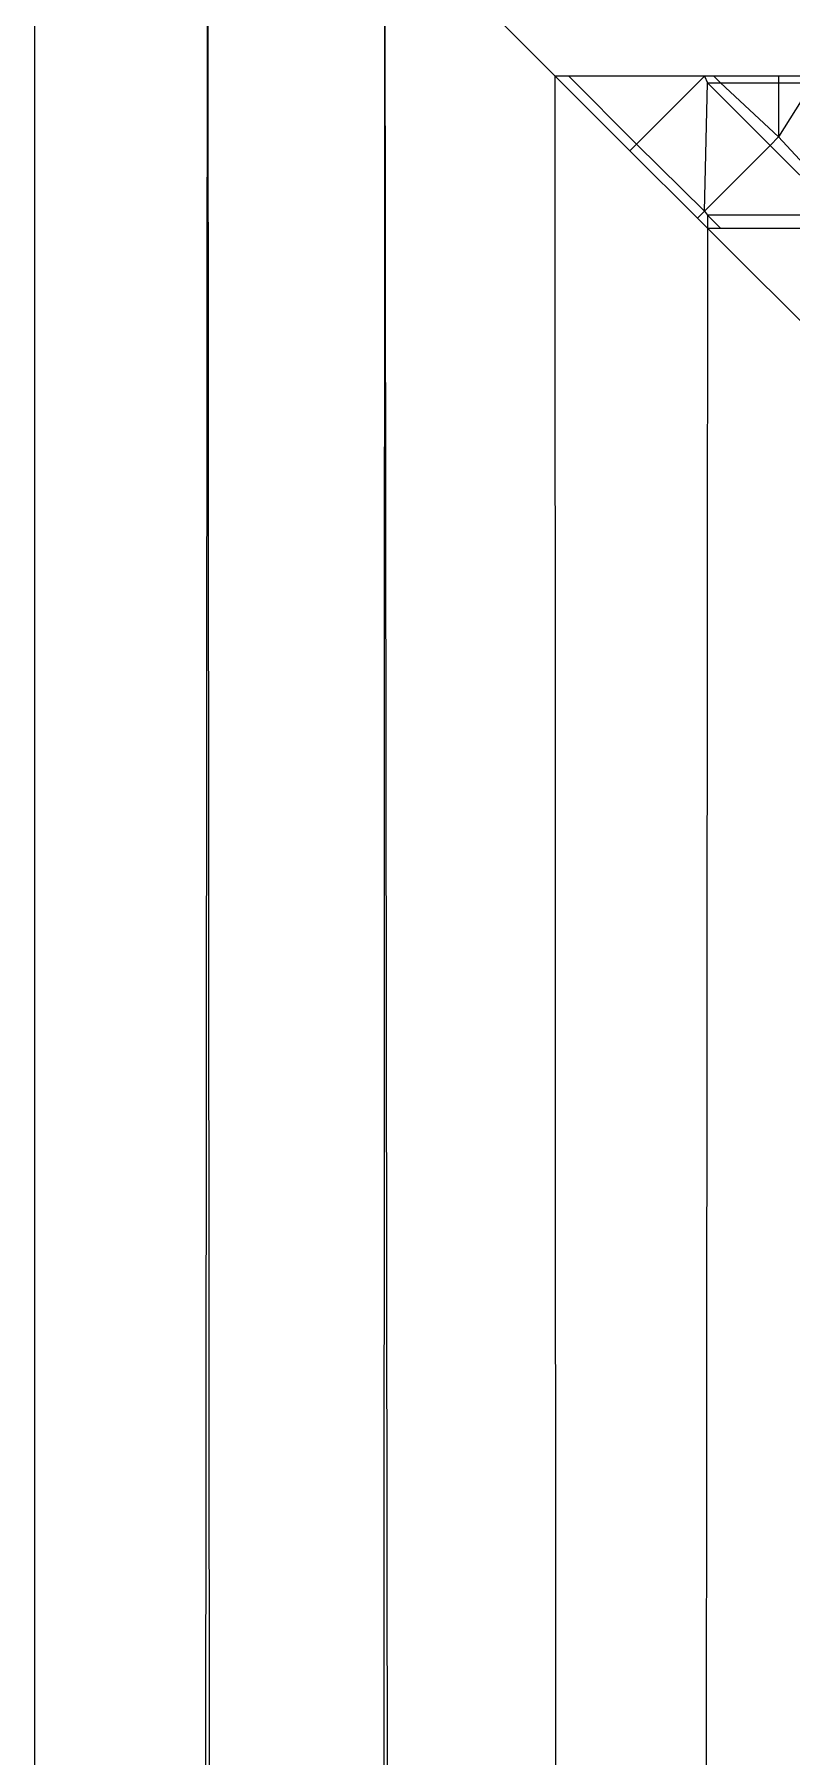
# Model space of a CAD drawing. Header units: inches. Extents: x 17 to 4615, y 5 to 3256.
# Drawn here: x 730.53 to 734.67, y 1392 to 1401.4 of the extents above; entities that cross this region are included whole.
import ezdxf

# ---------------------------------------------------------------- set-up
doc = ezdxf.new("R2010")
doc.units = ezdxf.units.IN
doc.header["$MEASUREMENT"] = 0

msp = doc.modelspace()

# ---------------------------------------------------------------- linework, layer by layer
for p, q in [((730.5324, 1404.0125), (730.5324, 538.814)), ((731.4786, 1403.0664), (730.5324, 538.814)), ((731.4786, 1403.0664), (732.1393, 538.8145)), ((732.1393, 538.8145), (732.4465, 1402.0991)), ((732.4465, 1402.0991), (733.3779, 1401.1686)), ((732.4465, 1402.0991), (733.5889, 538.816)), ((733.5889, 538.816), (733.3779, 1401.1686)), ((733.3779, 1401.1686), (733.7853, 1400.7618)), ((733.452, 1401.1686), (733.3779, 1401.1686)), ((733.8217, 1400.7983), (733.452, 1401.1686)), ((734.1921, 1401.1686), (733.452, 1401.1686)), ((734.1921, 1401.1686), (733.8217, 1400.7983)), ((734.1921, 1401.1686), (734.2094, 1401.1326)), ((734.2448, 1401.1686), (734.1921, 1401.1686)), ((734.1925, 1400.4323), (734.2094, 1401.1326)), ((734.2094, 1401.1326), (734.2808, 1401.1326)), ((734.2094, 1401.1326), (734.5515, 1400.7913)), ((734.2808, 1401.1326), (734.2448, 1401.1686)), ((734.5979, 1401.1686), (734.2448, 1401.1686)), ((734.5979, 1400.8377), (734.2808, 1401.1326)), ((734.2808, 1401.1326), (734.5979, 1401.1326)), ((734.5979, 1401.1686), (734.5979, 1401.1326)), ((734.8059, 1401.1686), (734.5979, 1401.1686)), ((734.5979, 1401.1326), (734.5979, 1400.8377)), ((734.7832, 1401.1326), (734.5979, 1400.8377)), ((734.5979, 1401.1326), (734.7832, 1401.1326)), ((734.5979, 1400.8377), (734.5515, 1400.7913)), ((734.8848, 1400.5271), (734.5979, 1400.8377)), ((733.8217, 1400.7983), (733.7853, 1400.7618)), ((733.7853, 1400.7618), (734.154, 1400.3938)), ((734.1925, 1400.4323), (733.8217, 1400.7983)), ((734.5515, 1400.7913), (734.1925, 1400.4323)), ((734.5515, 1400.7913), (734.8848, 1400.4587)), ((734.1925, 1400.4323), (734.154, 1400.3938)), ((734.154, 1400.3938), (734.2087, 1400.3391)), ((734.1925, 1400.4323), (734.2094, 1400.4101)), ((734.2094, 1400.4101), (734.2087, 1400.3391)), ((734.2808, 1400.3385), (734.2094, 1400.4101)), ((734.8848, 1400.4101), (734.2094, 1400.4101)), ((734.2087, 1400.3391), (734.2002, 1388.4404)), ((734.2087, 1400.3391), (734.8847, 1399.6648)), ((734.2087, 1400.3391), (734.2808, 1400.3385)), ((734.2808, 1400.3385), (734.8848, 1400.3385))]:
    msp.add_line(p, q)

doc.saveas('drawing.dxf')
